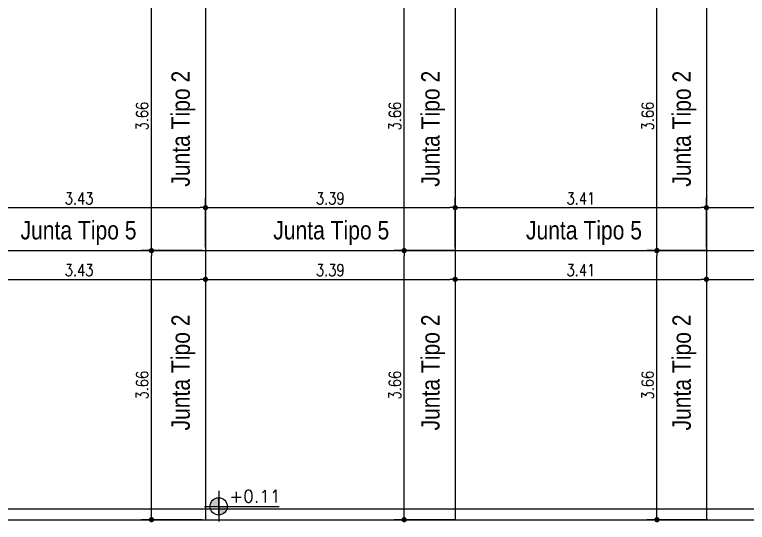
# Model space of a CAD drawing. Header units: millimetres. Extents: x 28448 to 57563, y -116865 to -58388.
# Drawn here: x 28795.2 to 28805.15, y -58468.43 to -58461.52 of the extents above; entities that cross this region are included whole.
import ezdxf

# ---------------------------------------------------------------- set-up
doc = ezdxf.new("R2010")
doc.units = ezdxf.units.MM
doc.header["$PDMODE"] = 35
doc.header["$PDSIZE"] = 0.5
doc.layers.get('DEFPOINTS').update_dxf_attribs({"color": 252, "lineweight": 5})
doc.layers.add('-PA-Cotas', color=4, linetype='Continuous')
doc.layers.add('Proyecto de Pavimento', color=4, linetype='Continuous')
doc.styles.add('Angosta', font='romans.shx', dxfattribs={"width": 0.8})
doc.styles.add('ARIAL', font='ARIALN.TTF')
doc.styles.add('romans', font='romans.shx')
doc.dimstyles.new('JC_1@100', dxfattribs={"dimscale": 0.9, "dimtxt": 0.18, "dimasz": 0.08, "dimexe": 0.15, "dimexo": 0.05, "dimgap": 0.05, "dimtad": 1, "dimzin": 1, "dimdsep": 46, "dimtxsty": 'Angosta', "dimblk1": 'DOT', "dimblk2": 'DOT', "dimsah": 1, "dimcen": 0.09, "dimclrd": 2, "dimclre": 1, "dimclrt": 3, "dimaunit": 1, "dimadec": 3, "dimazin": 0, "dimtfac": 1.8, "dimtmove": 2, "dimatfit": 3, "dimldrblk": 'DOT', "dimfxl": 0.15, "dimtolj": 1, "dimtzin": 0, "dimarcsym": 0})

# ---------------------------------------------------------------- blocks, each defined once
blk = doc.blocks.new('A$C445B3242')
h = blk.add_hatch(color=256)
h.paths.add_polyline_path([(0.195, 0.389, 0.414214), (0, 0.195), (0.195, 0.195)])
h.paths.add_polyline_path([(0.195, 0, 0.414214), (0.389, 0.195), (0.195, 0.195)])
for p, q in [((0.197, 0.544), (0.197, -0.147)), ((0.195, 0.389), (0.195, 0)), ((-0.123, 0.194), (1.565, 0.194)), ((0, 0.195), (0.389, 0.195))]:
    blk.add_line(p, q)
blk.add_circle((0.195, 0.195), 0.195)
blk = doc.blocks.new('_Dot')
at = {"color": 0, "linetype": 'ByBlock', "lineweight": -2}
blk.add_line((-0.5, 0), (-1, 0), dxfattribs=at)
at = {"color": 0, "linetype": 'ByBlock', "const_width": 0.5}
blk.add_lwpolyline([(-0.25, 0, 1), (0.25, 0, 1)], format="xyb", close=True, dxfattribs=at)
blk = doc.blocks.new('*D516')
at = {"layer": 'DEFPOINTS', "color": 0, "transparency": 16777216}
for p in [(28794.3548, -58464.7317), (28797.7883, -58464.7317), (28797.7883, -58465.1219)]:
    blk.add_point(p, dxfattribs=at)
at = {"layer": 'Proyecto de Pavimento', "color": 1, "lineweight": -2, "transparency": 16777216}
for p, q in [((28794.3548, -58464.7767), (28794.3548, -58465.2569)), ((28797.7883, -58464.7767), (28797.7883, -58465.2569))]:
    blk.add_line(p, q, dxfattribs=at)
at = {"layer": 'Proyecto de Pavimento', "color": 2, "lineweight": -2, "transparency": 16777216}
blk.add_line((28794.4268, -58465.1219), (28797.7163, -58465.1219), dxfattribs=at)
at = {"layer": 'Proyecto de Pavimento', "color": 2, "lineweight": -2, "transparency": 16777216, "xscale": 0.072, "yscale": 0.072, "zscale": 0.072, "rotation": 180}
blk.add_blockref('_Dot', (28794.3548, -58465.1219), dxfattribs=at)
at = {"layer": 'Proyecto de Pavimento', "color": 2, "lineweight": -2, "transparency": 16777216, "xscale": 0.072, "yscale": 0.072, "zscale": 0.072}
blk.add_blockref('_Dot', (28797.7883, -58465.1219), dxfattribs=at)
at = {"layer": 'Proyecto de Pavimento', "color": 3, "transparency": 16777216, "insert": (28796.0715, -58464.9959), "char_height": 0.162, "attachment_point": 5, "style": 'Angosta'}
blk.add_mtext('\\A1;3.43', dxfattribs=at)
blk = doc.blocks.new('*D517')
at = {"layer": 'DEFPOINTS', "color": 0, "transparency": 16777216}
for p in [(28797.0556, -58464.7317), (28797.7883, -58464.7317), (28797.7883, -58468.3897)]:
    blk.add_point(p, dxfattribs=at)
at = {"layer": 'Proyecto de Pavimento', "color": 1, "lineweight": -2, "transparency": 16777216}
for p, q in [((28797.7433, -58464.7317), (28796.9206, -58464.7317)), ((28797.7433, -58468.3897), (28796.9206, -58468.3897))]:
    blk.add_line(p, q, dxfattribs=at)
at = {"layer": 'Proyecto de Pavimento', "color": 2, "lineweight": -2, "transparency": 16777216}
blk.add_line((28797.0556, -58468.3177), (28797.0556, -58464.8037), dxfattribs=at)
at = {"layer": 'Proyecto de Pavimento', "color": 2, "lineweight": -2, "transparency": 16777216, "xscale": 0.072, "yscale": 0.072, "zscale": 0.072}
for p, rotation in [((28797.0556, -58464.7317), 90), ((28797.0556, -58468.3897), 270)]:
    blk.add_blockref('_Dot', p, dxfattribs=dict(at, rotation=rotation))
at = {"layer": 'Proyecto de Pavimento', "color": 3, "transparency": 16777216, "insert": (28796.9296, -58466.5607), "char_height": 0.162, "attachment_point": 5, "rotation": 90, "style": 'Angosta'}
blk.add_mtext('\\A1;3.66', dxfattribs=at)
blk = doc.blocks.new('*D518')
at = {"layer": 'DEFPOINTS', "color": 0, "transparency": 16777216}
for p in [(28797.0556, -58461.0738), (28797.7883, -58461.0738), (28797.7883, -58464.7317)]:
    blk.add_point(p, dxfattribs=at)
at = {"layer": 'Proyecto de Pavimento', "color": 1, "lineweight": -2, "transparency": 16777216}
for p, q in [((28797.7433, -58461.0738), (28796.9206, -58461.0738)), ((28797.7433, -58464.7317), (28796.9206, -58464.7317))]:
    blk.add_line(p, q, dxfattribs=at)
at = {"layer": 'Proyecto de Pavimento', "color": 2, "lineweight": -2, "transparency": 16777216}
blk.add_line((28797.0556, -58464.6597), (28797.0556, -58461.1458), dxfattribs=at)
at = {"layer": 'Proyecto de Pavimento', "color": 2, "lineweight": -2, "transparency": 16777216, "xscale": 0.072, "yscale": 0.072, "zscale": 0.072}
for p, rotation in [((28797.0556, -58461.0738), 90), ((28797.0556, -58464.7317), 270)]:
    blk.add_blockref('_Dot', p, dxfattribs=dict(at, rotation=rotation))
at = {"layer": 'Proyecto de Pavimento', "color": 3, "transparency": 16777216, "insert": (28796.9296, -58462.9028), "char_height": 0.162, "attachment_point": 5, "rotation": 90, "style": 'Angosta'}
blk.add_mtext('\\A1;3.66', dxfattribs=at)
blk = doc.blocks.new('*D515')
at = {"layer": 'DEFPOINTS', "color": 0, "transparency": 16777216}
for p in [(28797.7883, -58464.1473), (28794.3548, -58464.7317), (28797.7883, -58464.7317)]:
    blk.add_point(p, dxfattribs=at)
at = {"layer": 'Proyecto de Pavimento', "color": 1, "lineweight": -2, "transparency": 16777216}
for p, q in [((28794.3548, -58464.6867), (28794.3548, -58464.0123)), ((28797.7883, -58464.6867), (28797.7883, -58464.0123))]:
    blk.add_line(p, q, dxfattribs=at)
at = {"layer": 'Proyecto de Pavimento', "color": 2, "lineweight": -2, "transparency": 16777216}
blk.add_line((28794.4268, -58464.1473), (28797.7163, -58464.1473), dxfattribs=at)
at = {"layer": 'Proyecto de Pavimento', "color": 2, "lineweight": -2, "transparency": 16777216, "xscale": 0.072, "yscale": 0.072, "zscale": 0.072, "rotation": 180}
blk.add_blockref('_Dot', (28794.3548, -58464.1473), dxfattribs=at)
at = {"layer": 'Proyecto de Pavimento', "color": 2, "lineweight": -2, "transparency": 16777216, "xscale": 0.072, "yscale": 0.072, "zscale": 0.072}
blk.add_blockref('_Dot', (28797.7883, -58464.1473), dxfattribs=at)
at = {"layer": 'Proyecto de Pavimento', "color": 3, "transparency": 16777216, "insert": (28796.0715, -58464.0213), "char_height": 0.162, "attachment_point": 5, "style": 'Angosta'}
blk.add_mtext('\\A1;3.43', dxfattribs=at)
blk = doc.blocks.new('*D520')
at = {"layer": 'DEFPOINTS', "color": 0, "transparency": 16777216}
for p in [(28797.7883, -58464.7317), (28801.1818, -58464.7317), (28801.1818, -58465.1219)]:
    blk.add_point(p, dxfattribs=at)
at = {"layer": 'Proyecto de Pavimento', "color": 1, "lineweight": -2, "transparency": 16777216}
for p, q in [((28797.7883, -58464.7767), (28797.7883, -58465.2569)), ((28801.1818, -58464.7767), (28801.1818, -58465.2569))]:
    blk.add_line(p, q, dxfattribs=at)
at = {"layer": 'Proyecto de Pavimento', "color": 2, "lineweight": -2, "transparency": 16777216}
blk.add_line((28797.8603, -58465.1219), (28801.1098, -58465.1219), dxfattribs=at)
at = {"layer": 'Proyecto de Pavimento', "color": 2, "lineweight": -2, "transparency": 16777216, "xscale": 0.072, "yscale": 0.072, "zscale": 0.072, "rotation": 180}
blk.add_blockref('_Dot', (28797.7883, -58465.1219), dxfattribs=at)
at = {"layer": 'Proyecto de Pavimento', "color": 2, "lineweight": -2, "transparency": 16777216, "xscale": 0.072, "yscale": 0.072, "zscale": 0.072}
blk.add_blockref('_Dot', (28801.1818, -58465.1219), dxfattribs=at)
at = {"layer": 'Proyecto de Pavimento', "color": 3, "transparency": 16777216, "insert": (28799.485, -58464.9959), "char_height": 0.162, "attachment_point": 5, "style": 'Angosta'}
blk.add_mtext('\\A1;3.39', dxfattribs=at)
blk = doc.blocks.new('*D521')
at = {"layer": 'DEFPOINTS', "color": 0, "transparency": 16777216}
for p in [(28800.4891, -58464.7317), (28801.2218, -58464.7317), (28801.2218, -58468.3897)]:
    blk.add_point(p, dxfattribs=at)
at = {"layer": 'Proyecto de Pavimento', "color": 1, "lineweight": -2, "transparency": 16777216}
for p, q in [((28801.1768, -58464.7317), (28800.3541, -58464.7317)), ((28801.1768, -58468.3897), (28800.3541, -58468.3897))]:
    blk.add_line(p, q, dxfattribs=at)
at = {"layer": 'Proyecto de Pavimento', "color": 2, "lineweight": -2, "transparency": 16777216}
blk.add_line((28800.4891, -58468.3177), (28800.4891, -58464.8037), dxfattribs=at)
at = {"layer": 'Proyecto de Pavimento', "color": 2, "lineweight": -2, "transparency": 16777216, "xscale": 0.072, "yscale": 0.072, "zscale": 0.072}
for p, rotation in [((28800.4891, -58464.7317), 90), ((28800.4891, -58468.3897), 270)]:
    blk.add_blockref('_Dot', p, dxfattribs=dict(at, rotation=rotation))
at = {"layer": 'Proyecto de Pavimento', "color": 3, "transparency": 16777216, "insert": (28800.3631, -58466.5607), "char_height": 0.162, "attachment_point": 5, "rotation": 90, "style": 'Angosta'}
blk.add_mtext('\\A1;3.66', dxfattribs=at)
blk = doc.blocks.new('*D522')
at = {"layer": 'DEFPOINTS', "color": 0, "transparency": 16777216}
for p in [(28800.4891, -58461.0738), (28801.2218, -58461.0738), (28801.2218, -58464.7317)]:
    blk.add_point(p, dxfattribs=at)
at = {"layer": 'Proyecto de Pavimento', "color": 1, "lineweight": -2, "transparency": 16777216}
for p, q in [((28801.1768, -58461.0738), (28800.3541, -58461.0738)), ((28801.1768, -58464.7317), (28800.3541, -58464.7317))]:
    blk.add_line(p, q, dxfattribs=at)
at = {"layer": 'Proyecto de Pavimento', "color": 2, "lineweight": -2, "transparency": 16777216}
blk.add_line((28800.4891, -58464.6597), (28800.4891, -58461.1458), dxfattribs=at)
at = {"layer": 'Proyecto de Pavimento', "color": 2, "lineweight": -2, "transparency": 16777216, "xscale": 0.072, "yscale": 0.072, "zscale": 0.072}
for p, rotation in [((28800.4891, -58461.0738), 90), ((28800.4891, -58464.7317), 270)]:
    blk.add_blockref('_Dot', p, dxfattribs=dict(at, rotation=rotation))
at = {"layer": 'Proyecto de Pavimento', "color": 3, "transparency": 16777216, "insert": (28800.3631, -58462.9028), "char_height": 0.162, "attachment_point": 5, "rotation": 90, "style": 'Angosta'}
blk.add_mtext('\\A1;3.66', dxfattribs=at)
blk = doc.blocks.new('*D519')
at = {"layer": 'DEFPOINTS', "color": 0, "transparency": 16777216}
for p in [(28801.1818, -58464.1473), (28797.7883, -58464.7317), (28801.1818, -58464.7317)]:
    blk.add_point(p, dxfattribs=at)
at = {"layer": 'Proyecto de Pavimento', "color": 1, "lineweight": -2, "transparency": 16777216}
for p, q in [((28797.7883, -58464.6867), (28797.7883, -58464.0123)), ((28801.1818, -58464.6867), (28801.1818, -58464.0123))]:
    blk.add_line(p, q, dxfattribs=at)
at = {"layer": 'Proyecto de Pavimento', "color": 2, "lineweight": -2, "transparency": 16777216}
blk.add_line((28797.8603, -58464.1473), (28801.1098, -58464.1473), dxfattribs=at)
at = {"layer": 'Proyecto de Pavimento', "color": 2, "lineweight": -2, "transparency": 16777216, "xscale": 0.072, "yscale": 0.072, "zscale": 0.072, "rotation": 180}
blk.add_blockref('_Dot', (28797.7883, -58464.1473), dxfattribs=at)
at = {"layer": 'Proyecto de Pavimento', "color": 2, "lineweight": -2, "transparency": 16777216, "xscale": 0.072, "yscale": 0.072, "zscale": 0.072}
blk.add_blockref('_Dot', (28801.1818, -58464.1473), dxfattribs=at)
at = {"layer": 'Proyecto de Pavimento', "color": 3, "transparency": 16777216, "insert": (28799.485, -58464.0213), "char_height": 0.162, "attachment_point": 5, "style": 'Angosta'}
blk.add_mtext('\\A1;3.39', dxfattribs=at)
blk = doc.blocks.new('*D524')
at = {"layer": 'DEFPOINTS', "color": 0, "transparency": 16777216}
for p in [(28801.1818, -58464.7317), (28804.5953, -58464.7317), (28804.5953, -58465.1219)]:
    blk.add_point(p, dxfattribs=at)
at = {"layer": 'Proyecto de Pavimento', "color": 1, "lineweight": -2, "transparency": 16777216}
for p, q in [((28801.1818, -58464.7767), (28801.1818, -58465.2569)), ((28804.5953, -58464.7767), (28804.5953, -58465.2569))]:
    blk.add_line(p, q, dxfattribs=at)
at = {"layer": 'Proyecto de Pavimento', "color": 2, "lineweight": -2, "transparency": 16777216}
blk.add_line((28801.2538, -58465.1219), (28804.5233, -58465.1219), dxfattribs=at)
at = {"layer": 'Proyecto de Pavimento', "color": 2, "lineweight": -2, "transparency": 16777216, "xscale": 0.072, "yscale": 0.072, "zscale": 0.072, "rotation": 180}
blk.add_blockref('_Dot', (28801.1818, -58465.1219), dxfattribs=at)
at = {"layer": 'Proyecto de Pavimento', "color": 2, "lineweight": -2, "transparency": 16777216, "xscale": 0.072, "yscale": 0.072, "zscale": 0.072}
blk.add_blockref('_Dot', (28804.5953, -58465.1219), dxfattribs=at)
at = {"layer": 'Proyecto de Pavimento', "color": 3, "transparency": 16777216, "insert": (28802.8886, -58464.9959), "char_height": 0.162, "attachment_point": 5, "style": 'Angosta'}
blk.add_mtext('\\A1;3.41', dxfattribs=at)
blk = doc.blocks.new('*D525')
at = {"layer": 'DEFPOINTS', "color": 0, "transparency": 16777216}
for p in [(28803.9226, -58464.7317), (28804.6553, -58464.7317), (28804.6553, -58468.3897)]:
    blk.add_point(p, dxfattribs=at)
at = {"layer": 'Proyecto de Pavimento', "color": 1, "lineweight": -2, "transparency": 16777216}
for p, q in [((28804.6103, -58464.7317), (28803.7876, -58464.7317)), ((28804.6103, -58468.3897), (28803.7876, -58468.3897))]:
    blk.add_line(p, q, dxfattribs=at)
at = {"layer": 'Proyecto de Pavimento', "color": 2, "lineweight": -2, "transparency": 16777216}
blk.add_line((28803.9226, -58468.3177), (28803.9226, -58464.8037), dxfattribs=at)
at = {"layer": 'Proyecto de Pavimento', "color": 2, "lineweight": -2, "transparency": 16777216, "xscale": 0.072, "yscale": 0.072, "zscale": 0.072}
for p, rotation in [((28803.9226, -58464.7317), 90), ((28803.9226, -58468.3897), 270)]:
    blk.add_blockref('_Dot', p, dxfattribs=dict(at, rotation=rotation))
at = {"layer": 'Proyecto de Pavimento', "color": 3, "transparency": 16777216, "insert": (28803.7966, -58466.5607), "char_height": 0.162, "attachment_point": 5, "rotation": 90, "style": 'Angosta'}
blk.add_mtext('\\A1;3.66', dxfattribs=at)
blk = doc.blocks.new('*D526')
at = {"layer": 'DEFPOINTS', "color": 0, "transparency": 16777216}
for p in [(28803.9226, -58461.0738), (28804.6553, -58461.0738), (28804.6553, -58464.7317)]:
    blk.add_point(p, dxfattribs=at)
at = {"layer": 'Proyecto de Pavimento', "color": 1, "lineweight": -2, "transparency": 16777216}
for p, q in [((28804.6103, -58461.0738), (28803.7876, -58461.0738)), ((28804.6103, -58464.7317), (28803.7876, -58464.7317))]:
    blk.add_line(p, q, dxfattribs=at)
at = {"layer": 'Proyecto de Pavimento', "color": 2, "lineweight": -2, "transparency": 16777216}
blk.add_line((28803.9226, -58464.6597), (28803.9226, -58461.1458), dxfattribs=at)
at = {"layer": 'Proyecto de Pavimento', "color": 2, "lineweight": -2, "transparency": 16777216, "xscale": 0.072, "yscale": 0.072, "zscale": 0.072}
for p, rotation in [((28803.9226, -58461.0738), 90), ((28803.9226, -58464.7317), 270)]:
    blk.add_blockref('_Dot', p, dxfattribs=dict(at, rotation=rotation))
at = {"layer": 'Proyecto de Pavimento', "color": 3, "transparency": 16777216, "insert": (28803.7966, -58462.9028), "char_height": 0.162, "attachment_point": 5, "rotation": 90, "style": 'Angosta'}
blk.add_mtext('\\A1;3.66', dxfattribs=at)
blk = doc.blocks.new('*D523')
at = {"layer": 'DEFPOINTS', "color": 0, "transparency": 16777216}
for p in [(28804.5953, -58464.1473), (28801.1818, -58464.7317), (28804.5953, -58464.7317)]:
    blk.add_point(p, dxfattribs=at)
at = {"layer": 'Proyecto de Pavimento', "color": 1, "lineweight": -2, "transparency": 16777216}
for p, q in [((28801.1818, -58464.6867), (28801.1818, -58464.0123)), ((28804.5953, -58464.6867), (28804.5953, -58464.0123))]:
    blk.add_line(p, q, dxfattribs=at)
at = {"layer": 'Proyecto de Pavimento', "color": 2, "lineweight": -2, "transparency": 16777216}
blk.add_line((28801.2538, -58464.1473), (28804.5233, -58464.1473), dxfattribs=at)
at = {"layer": 'Proyecto de Pavimento', "color": 2, "lineweight": -2, "transparency": 16777216, "xscale": 0.072, "yscale": 0.072, "zscale": 0.072, "rotation": 180}
blk.add_blockref('_Dot', (28801.1818, -58464.1473), dxfattribs=at)
at = {"layer": 'Proyecto de Pavimento', "color": 2, "lineweight": -2, "transparency": 16777216, "xscale": 0.072, "yscale": 0.072, "zscale": 0.072}
blk.add_blockref('_Dot', (28804.5953, -58464.1473), dxfattribs=at)
at = {"layer": 'Proyecto de Pavimento', "color": 3, "transparency": 16777216, "insert": (28802.8886, -58464.0213), "char_height": 0.162, "attachment_point": 5, "style": 'Angosta'}
blk.add_mtext('\\A1;3.41', dxfattribs=at)
blk = doc.blocks.new('*D528')
at = {"layer": 'DEFPOINTS', "color": 0, "transparency": 16777216}
for p in [(28804.5953, -58464.7317), (28807.9407, -58464.7317), (28807.9407, -58465.1219)]:
    blk.add_point(p, dxfattribs=at)
at = {"layer": 'Proyecto de Pavimento', "color": 1, "lineweight": -2, "transparency": 16777216}
for p, q in [((28804.5953, -58464.7767), (28804.5953, -58465.2569)), ((28807.9407, -58464.7767), (28807.9407, -58465.2569))]:
    blk.add_line(p, q, dxfattribs=at)
at = {"layer": 'Proyecto de Pavimento', "color": 2, "lineweight": -2, "transparency": 16777216}
blk.add_line((28804.6673, -58465.1219), (28807.8687, -58465.1219), dxfattribs=at)
at = {"layer": 'Proyecto de Pavimento', "color": 2, "lineweight": -2, "transparency": 16777216, "xscale": 0.072, "yscale": 0.072, "zscale": 0.072, "rotation": 180}
blk.add_blockref('_Dot', (28804.5953, -58465.1219), dxfattribs=at)
at = {"layer": 'Proyecto de Pavimento', "color": 2, "lineweight": -2, "transparency": 16777216, "xscale": 0.072, "yscale": 0.072, "zscale": 0.072}
blk.add_blockref('_Dot', (28807.9407, -58465.1219), dxfattribs=at)
at = {"layer": 'Proyecto de Pavimento', "color": 3, "transparency": 16777216, "insert": (28806.268, -58464.9959), "char_height": 0.162, "attachment_point": 5, "style": 'Angosta'}
blk.add_mtext('\\A1;3.35', dxfattribs=at)
blk = doc.blocks.new('*D527')
at = {"layer": 'DEFPOINTS', "color": 0, "transparency": 16777216}
for p in [(28807.9407, -58464.1473), (28804.5953, -58464.7317), (28807.9407, -58464.7317)]:
    blk.add_point(p, dxfattribs=at)
at = {"layer": 'Proyecto de Pavimento', "color": 1, "lineweight": -2, "transparency": 16777216}
for p, q in [((28804.5953, -58464.6867), (28804.5953, -58464.0123)), ((28807.9407, -58464.6867), (28807.9407, -58464.0123))]:
    blk.add_line(p, q, dxfattribs=at)
at = {"layer": 'Proyecto de Pavimento', "color": 2, "lineweight": -2, "transparency": 16777216}
blk.add_line((28804.6673, -58464.1473), (28807.8687, -58464.1473), dxfattribs=at)
at = {"layer": 'Proyecto de Pavimento', "color": 2, "lineweight": -2, "transparency": 16777216, "xscale": 0.072, "yscale": 0.072, "zscale": 0.072, "rotation": 180}
blk.add_blockref('_Dot', (28804.5953, -58464.1473), dxfattribs=at)
at = {"layer": 'Proyecto de Pavimento', "color": 2, "lineweight": -2, "transparency": 16777216, "xscale": 0.072, "yscale": 0.072, "zscale": 0.072}
blk.add_blockref('_Dot', (28807.9407, -58464.1473), dxfattribs=at)
at = {"layer": 'Proyecto de Pavimento', "color": 3, "transparency": 16777216, "insert": (28806.268, -58464.0213), "char_height": 0.162, "attachment_point": 5, "style": 'Angosta'}
blk.add_mtext('\\A1;3.35', dxfattribs=at)

msp = doc.modelspace()

# ---------------------------------------------------------------- linework, layer by layer
at = {"layer": 'Proyecto de Pavimento'}
for p, q in [((28790.9212, -58468.2397), (28848.5753, -58468.2397)), ((28790.9212, -58468.3897), (28848.5753, -58468.3897))]:
    msp.add_line(p, q, dxfattribs=at)
at = {"layer": 'Proyecto de Pavimento', "color": 3}
for points in [[(28797.7883, -58461.0738), (28797.7883, -58468.3897)], [(28801.1818, -58461.0738), (28801.1818, -58468.3897)], [(28804.5953, -58461.0738), (28804.5953, -58468.3897)]]:
    msp.add_lwpolyline(points, dxfattribs=at)
at = {"layer": 'Proyecto de Pavimento', "color": 7}
msp.add_lwpolyline([(28790.9212, -58464.7317), (28852.2164, -58464.7317)], dxfattribs=at)

# ---------------------------------------------------------------- block references
at = {"layer": 'Proyecto de Pavimento', "xscale": 0.6000000000931323, "yscale": 0.6000000000931323, "zscale": 0.6000000000931323}
msp.add_blockref('A$C445B3242', (28797.8508, -58468.3257, -499.7917), dxfattribs=at)

# ---------------------------------------------------------------- texts
at = {"layer": '-PA-Cotas', "linetype": 'Continuous', "insert": (28798.8104, -58467.9856, -499.7917), "char_height": 0.17, "width": 12.695578, "attachment_point": 3, "rotation": 0.13103, "style": 'romans'}
msp.add_mtext('+0.11', dxfattribs=at)
at = {"layer": 'Proyecto de Pavimento', "color": 0, "style": 'ARIAL'}
for p in [(28797.576, -58463.863), (28800.9695, -58463.863), (28804.383, -58463.863), (28797.576, -58467.1762), (28800.9695, -58467.1762), (28804.383, -58467.1762)]:
    msp.add_text('Junta Tipo 2', height=0.25, rotation=90, dxfattribs=at).set_placement(p)
for p in [(28795.2761, -58464.5791), (28798.7096, -58464.5791), (28802.1431, -58464.5791)]:
    msp.add_text('Junta Tipo 5', height=0.25, dxfattribs=at).set_placement(p)

# ---------------------------------------------------------------- dimensions: what is measured, and where the dimension line sits
at = {"layer": 'Proyecto de Pavimento'}
for base, p1, p2, picture, middle in [((28797.0556, -58461.0738), (28797.7883, -58464.7317), (28797.7883, -58461.0738), '*D518', (28796.9296, -58462.9028)), ((28800.4891, -58461.0738), (28801.2218, -58464.7317), (28801.2218, -58461.0738), '*D522', (28800.3631, -58462.9028)), ((28803.9226, -58461.0738), (28804.6553, -58464.7317), (28804.6553, -58461.0738), '*D526', (28803.7966, -58462.9028)), ((28797.0556, -58464.7317), (28797.7883, -58468.3897), (28797.7883, -58464.7317), '*D517', (28796.9296, -58466.5607)), ((28800.4891, -58464.7317), (28801.2218, -58468.3897), (28801.2218, -58464.7317), '*D521', (28800.3631, -58466.5607)), ((28803.9226, -58464.7317), (28804.6553, -58468.3897), (28804.6553, -58464.7317), '*D525', (28803.7966, -58466.5607))]:
    dim = msp.add_linear_dim(base=base, p1=p1, p2=p2, angle=90, dimstyle='JC_1@100', dxfattribs=at)
    dim.commit()
    dim.dimension.update_dxf_attribs({"geometry": picture, "text_midpoint": middle})
for base, p1, p2, picture, middle in [((28797.7883, -58464.1473), (28794.3548, -58464.7317), (28797.7883, -58464.7317), '*D515', (28796.0715, -58464.0213)), ((28801.1818, -58464.1473), (28797.7883, -58464.7317), (28801.1818, -58464.7317), '*D519', (28799.485, -58464.0213)), ((28804.5953, -58464.1473), (28801.1818, -58464.7317), (28804.5953, -58464.7317), '*D523', (28802.8886, -58464.0213)), ((28807.9407, -58464.1473), (28804.5953, -58464.7317), (28807.9407, -58464.7317), '*D527', (28806.268, -58464.0213)), ((28797.7883, -58465.1219), (28794.3548, -58464.7317), (28797.7883, -58464.7317), '*D516', (28796.0715, -58464.9959)), ((28801.1818, -58465.1219), (28797.7883, -58464.7317), (28801.1818, -58464.7317), '*D520', (28799.485, -58464.9959)), ((28804.5953, -58465.1219), (28801.1818, -58464.7317), (28804.5953, -58464.7317), '*D524', (28802.8886, -58464.9959)), ((28807.9407, -58465.1219), (28804.5953, -58464.7317), (28807.9407, -58464.7317), '*D528', (28806.268, -58464.9959))]:
    dim = msp.add_linear_dim(base=base, p1=p1, p2=p2, dimstyle='JC_1@100', dxfattribs=at)
    dim.commit()
    dim.dimension.update_dxf_attribs({"geometry": picture, "text_midpoint": middle})

doc.saveas('drawing.dxf')
